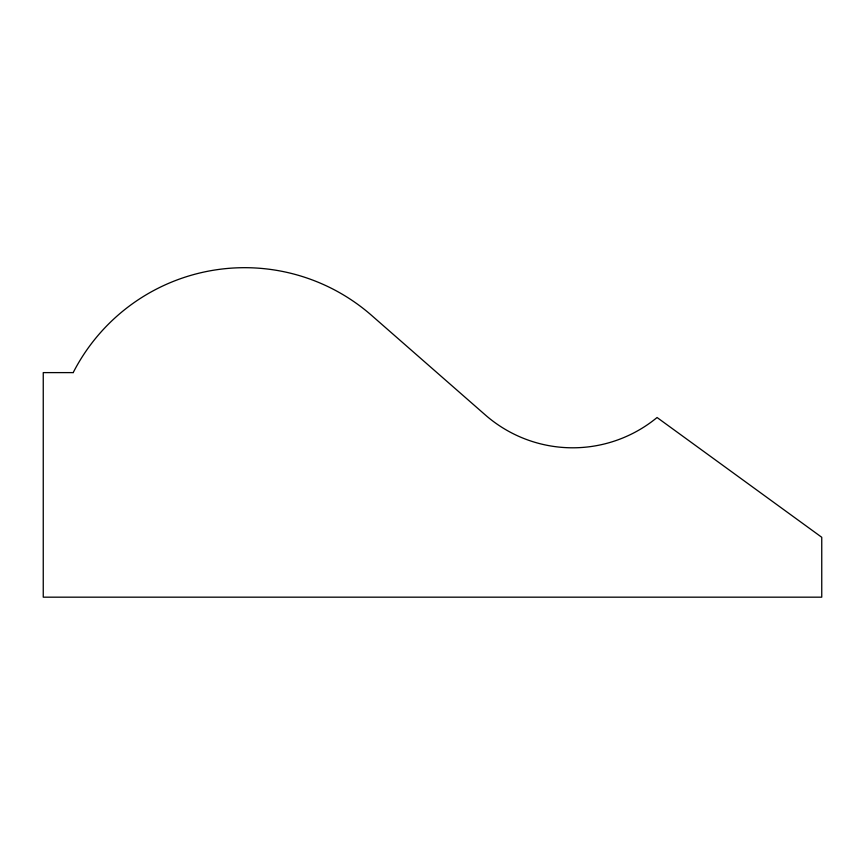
<?xml version="1.0" encoding="UTF-8"?>
<svg xmlns="http://www.w3.org/2000/svg" width="865" height="865" viewBox="0 0 865 865"><rect width="100%" height="100%" fill="white"/><g stroke="black" fill="none" stroke-linecap="round" stroke-linejoin="round"><path stroke-width="1.3" d="M73.19 372.61L43.25 372.61L43.25 597.174L821.75 597.174L821.75 537.284L657.065 417.514A132.637 132.637 0 0 1 485.341 414.973L371.561 315.368A192.625 192.625 0 0 0 73.19 372.61"/></g></svg>
